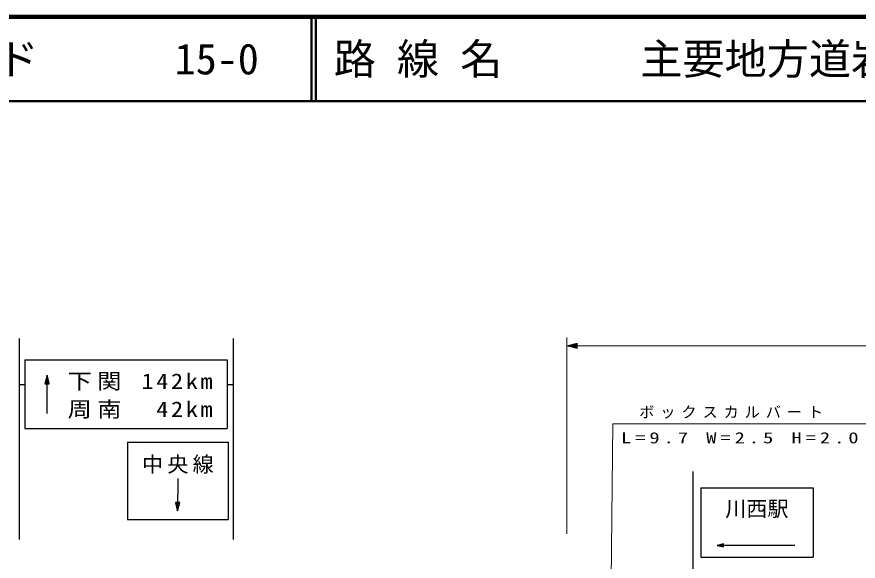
# Model space of a CAD drawing. Units: millimetres, scale not verified. Extents: x 40000 to 680000, y 20000 to 380000.
# Drawn here: x 142794 to 242582, y 315394 to 380000 of the extents above; entities that cross this region are included whole.
import ezdxf
from ezdxf.enums import TextEntityAlignment as Align

# ---------------------------------------------------------------- set-up
doc = ezdxf.new("R2010")
doc.units = ezdxf.units.MM
doc.header["$LTSCALE"] = 1000
for name, color, linetype, lineweight in [('M-BGD-HTXT', 7, 'Continuous', 13), ('M-STR-STRC', 7, 'Continuous', 25), ('M-TTL', 2, 'Continuous', 140), ('M-TTL-LINE', 7, 'Continuous', 50)]:
    doc.layers.add(name, color=color, linetype=linetype, lineweight=lineweight)
doc.layers.add('M-TTL-TXT', color=7, linetype='Continuous')
doc.styles.add('ＭＳ ゴシック', font='')
doc.styles.get('ＭＳ ゴシック').set_extended_font_data('MS Gothic')

msp = doc.modelspace()

# ---------------------------------------------------------------- linework, layer by layer
at = {"layer": 'M-BGD-HTXT'}
for p, q in [((208008, 318634), (208008, 341944)), ((208008, 340944), (569912, 340944)), ((212884, 277425), (213472, 331708)), ((213472, 331708), (244138, 331708))]:
    msp.add_line(p, q, dxfattribs=at)
for points in [[(208008, 340944), (209258, 340632), (209258, 341257)], [(208265, 340944), (209180, 341163), (209180, 340725)], [(208390, 340944), (209133, 341116), (209133, 340772)], [(208518, 340944), (209086, 341069), (209086, 340819)], [(208643, 340944), (209040, 341022), (209040, 340866)]]:
    msp.add_lwpolyline(points, close=True, dxfattribs=at)
for points in [[(208136, 340944), (209227, 341210), (209227, 340679), (208140, 340944)], [(208993, 340944), (208771, 340944), (208993, 340975), (208993, 340913), (208771, 340944)]]:
    msp.add_lwpolyline(points, dxfattribs=at)
at = {"layer": 'M-STR-STRC'}
for p, q in [((143128, 317983), (143128, 341822)), ((168492, 317983), (168492, 341822)), ((143753, 339276), (143753, 331145)), ((143753, 339276), (167745, 339276)), ((167745, 339276), (167745, 331145)), ((146374, 332922), (146374, 337454)), ((143128, 336375), (143753, 336375)), ((167745, 336375), (168492, 336375)), ((143753, 331145), (167745, 331145)), ((155927, 329502), (167850, 329502)), ((155927, 329502), (155927, 320331)), ((167850, 329502), (167850, 320331)), ((222956, 326048), (222956, 309055)), ((161889, 325213), (161870, 321361)), ((223938, 324085), (223938, 315865)), ((223938, 324085), (237250, 324085)), ((237250, 324085), (237250, 315865)), ((155927, 320331), (167850, 320331)), ((235073, 317269), (225845, 317269)), ((223938, 315865), (237250, 315865))]:
    msp.add_line(p, q, dxfattribs=at)
for points in [[(146374, 337454), (146124, 336454), (146624, 336454)], [(146374, 337249), (146549, 336517), (146199, 336517)], [(146374, 337149), (146511, 336554), (146236, 336554)], [(146374, 337047), (146474, 336592), (146274, 336592)], [(146374, 336947), (146436, 336629), (146311, 336629)], [(161870, 321361), (162125, 322360), (161625, 322362)], [(161871, 321566), (161699, 322300), (162049, 322298)], [(161871, 321666), (161737, 322262), (162012, 322260)], [(161872, 321769), (161774, 322224), (161974, 322223)], [(161872, 321869), (161811, 322186), (161936, 322186)], [(225845, 317269), (226596, 317083), (226595, 317458)], [(225999, 317269), (226548, 317402), (226549, 317139)], [(226074, 317269), (226520, 317373), (226520, 317167)], [(226151, 317269), (226492, 317345), (226492, 317195)], [(226226, 317270), (226464, 317317), (226464, 317223)]]:
    msp.add_lwpolyline(points, close=True, dxfattribs=at)
for points in [[(146374, 337352), (146586, 336479), (146161, 336479), (146374, 337349)], [(146374, 336667), (146374, 336844), (146399, 336667), (146349, 336667), (146374, 336844)], [(161870, 321464), (161662, 322337), (162087, 322335), (161870, 321466)], [(161874, 322149), (161873, 321971), (161849, 322149), (161899, 322149), (161873, 321971)], [(225922, 317269), (226576, 317430), (226577, 317111), (225924, 317269)], [(226436, 317270), (226303, 317270), (226436, 317289), (226436, 317251), (226303, 317270)]]:
    msp.add_lwpolyline(points, dxfattribs=at)
at = {"layer": 'M-TTL'}
msp.add_line((680000, 380000), (40000, 380000), dxfattribs=at)
at = {"layer": 'M-TTL-LINE'}
for p, q in [((177750, 380000), (177750, 370000)), ((178250, 380000), (178250, 370000)), ((40000, 370000), (680000, 370000))]:
    msp.add_line(p, q, dxfattribs=at)

# ---------------------------------------------------------------- texts
at = {"layer": 'M-BGD-HTXT', "char_height": 1320, "attachment_point": 7, "style": 'ＭＳ ゴシック'}
for s, insert in [('\\T1.39;ボックスカルバート', (216607, 332296)), ('\\T1.39;\\W1.35;L=9.7\\~W=2.5\\~H=2.0', (214451, 329357))]:
    msp.add_mtext(s, dxfattribs=dict(at, insert=insert))
at = {"layer": 'M-STR-STRC', "style": 'ＭＳ ゴシック'}
msp.add_text('川西駅', height=1833, dxfattribs=at).set_placement((226821, 320159), align=Align.BOTTOM_LEFT)
at = {"layer": 'M-STR-STRC', "char_height": 1833, "attachment_point": 7, "style": 'ＭＳ ゴシック'}
for s, insert in [('\\T1.22;\\W1.15;下関\\~142km', (148818, 335633)), ('\\T1.22;\\W1.15;周南\\~\\~42km', (148818, 332300)), ('\\T1.2;中央線', (157639, 325773))]:
    msp.add_mtext(s, dxfattribs=dict(at, insert=insert))
at = {"layer": 'M-TTL-TXT', "style": 'ＭＳ ゴシック'}
for s, p in [('路 線 名', (180380, 375000)), ('主要地方道岩国玖珂線', (216734, 375000)), ('図面コード', (120380, 375000)), ('15-0', (161521, 375000))]:
    msp.add_text(s, height=3666, dxfattribs=at).set_placement(p, align=Align.MIDDLE_LEFT)

doc.saveas('drawing.dxf')
